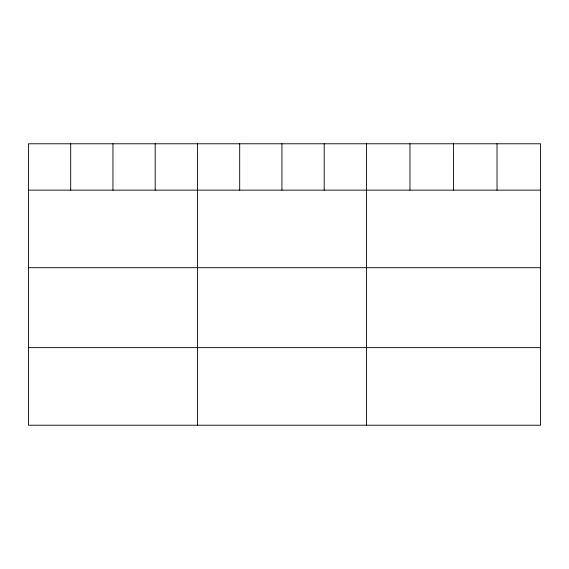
<?xml version="1.0" encoding="UTF-8"?>
<svg xmlns="http://www.w3.org/2000/svg" width="569" height="569" viewBox="0 0 569 569"><rect width="100%" height="100%" fill="white"/><g stroke="black" fill="none" stroke-linecap="round" stroke-linejoin="round"><path stroke-width="0.85" d="M540.55 190.131L540.55 425.221L28.45 425.221L28.45 143.779L540.55 143.779L540.55 190.131L28.45 190.131M28.45 267.707L540.55 267.707M28.45 347.638L540.55 347.638M497.022 143.779L497.022 190.131M453.493 143.779L453.493 190.131M409.964 143.779L409.964 190.131M366.436 143.779L366.436 425.221M324.188 143.779L324.188 190.131M281.94 143.779L281.94 190.131M239.691 143.779L239.691 190.131M197.443 143.779L197.443 425.221M155.195 143.779L155.195 190.131M112.947 143.779L112.947 190.131M70.698 143.779L70.698 190.131"/></g></svg>
